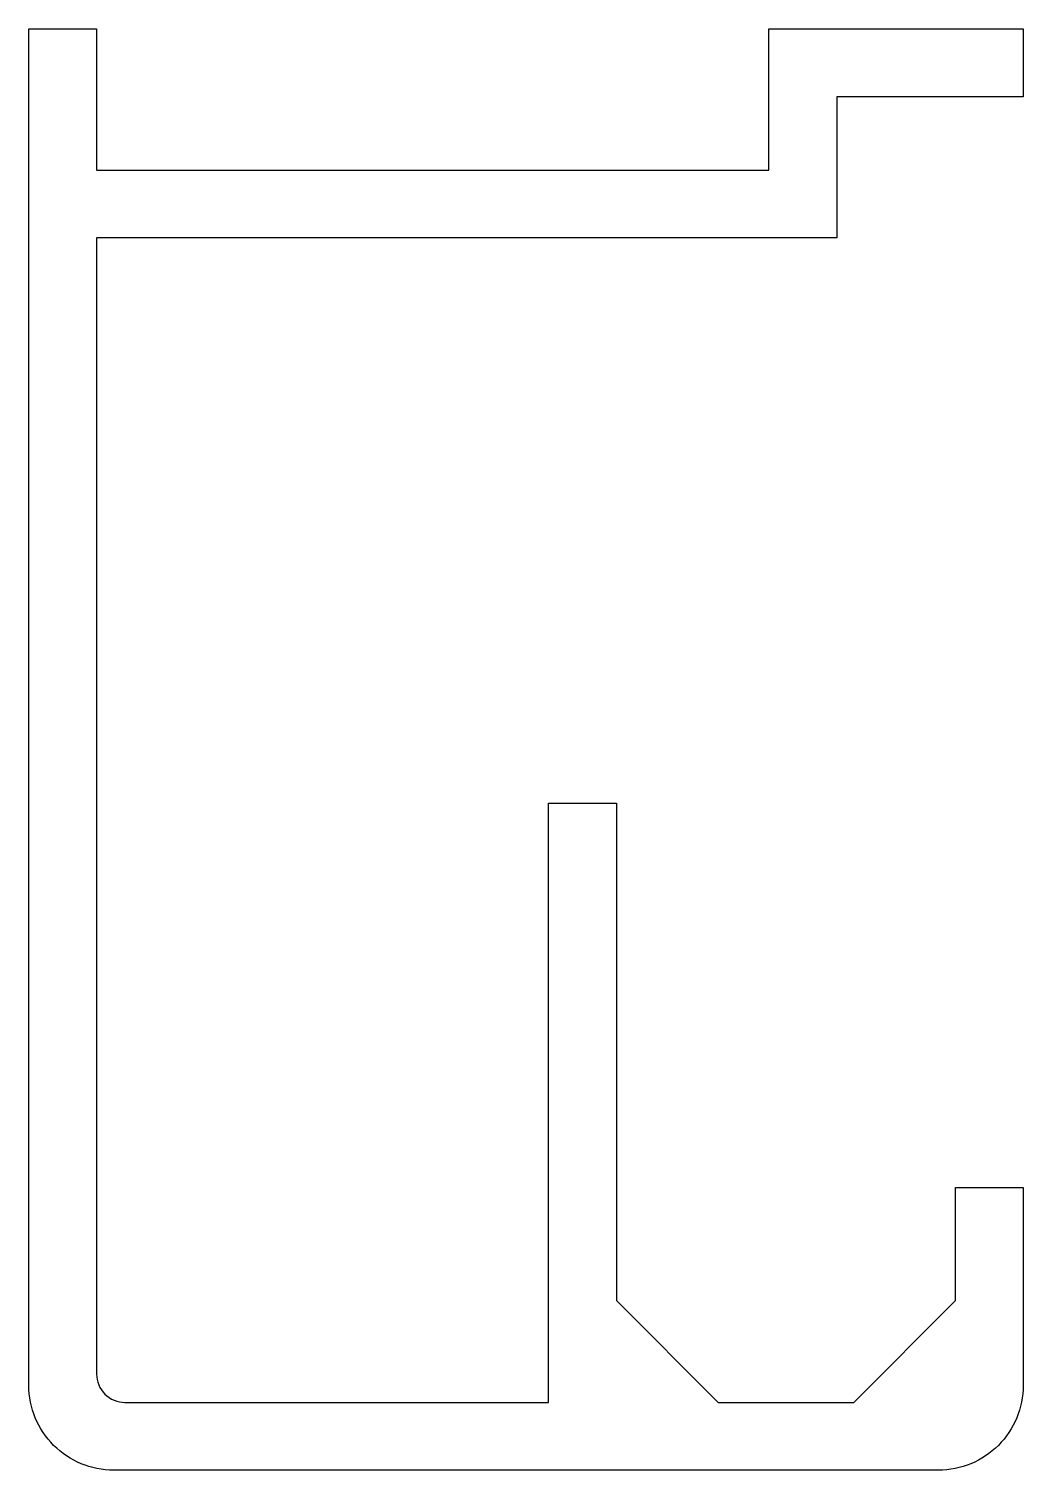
# Model space of a CAD drawing. Extents: x 255.5 to 273.1, y 235.1 to 260.6.
import ezdxf

# ---------------------------------------------------------------- set-up
doc = ezdxf.new("R2010")
doc.units = 0
doc.layers.add('ANA', color=220, linetype='CONTINUOUS')

msp = doc.modelspace()

# ---------------------------------------------------------------- linework, layer by layer
at = {"layer": 'ANA'}
msp.add_lwpolyline([(273.068, 240.112), (273.068, 236.612, -0.414214), (271.568, 235.112), (256.968, 235.112, -0.414214), (255.468, 236.612), (255.468, 260.612), (256.668, 260.612), (256.668, 258.112), (268.568, 258.112), (268.568, 260.612), (273.068, 260.612), (273.068, 259.412), (269.768, 259.412), (269.768, 256.912), (256.668, 256.912), (256.668, 236.812, 0.414214), (257.168, 236.312), (264.668, 236.312), (264.668, 246.912), (265.868, 246.912), (265.868, 238.112), (267.668, 236.312), (270.068, 236.312), (271.868, 238.112), (271.868, 240.112)], format="xyb", close=True, dxfattribs=at)

doc.saveas('drawing.dxf')
